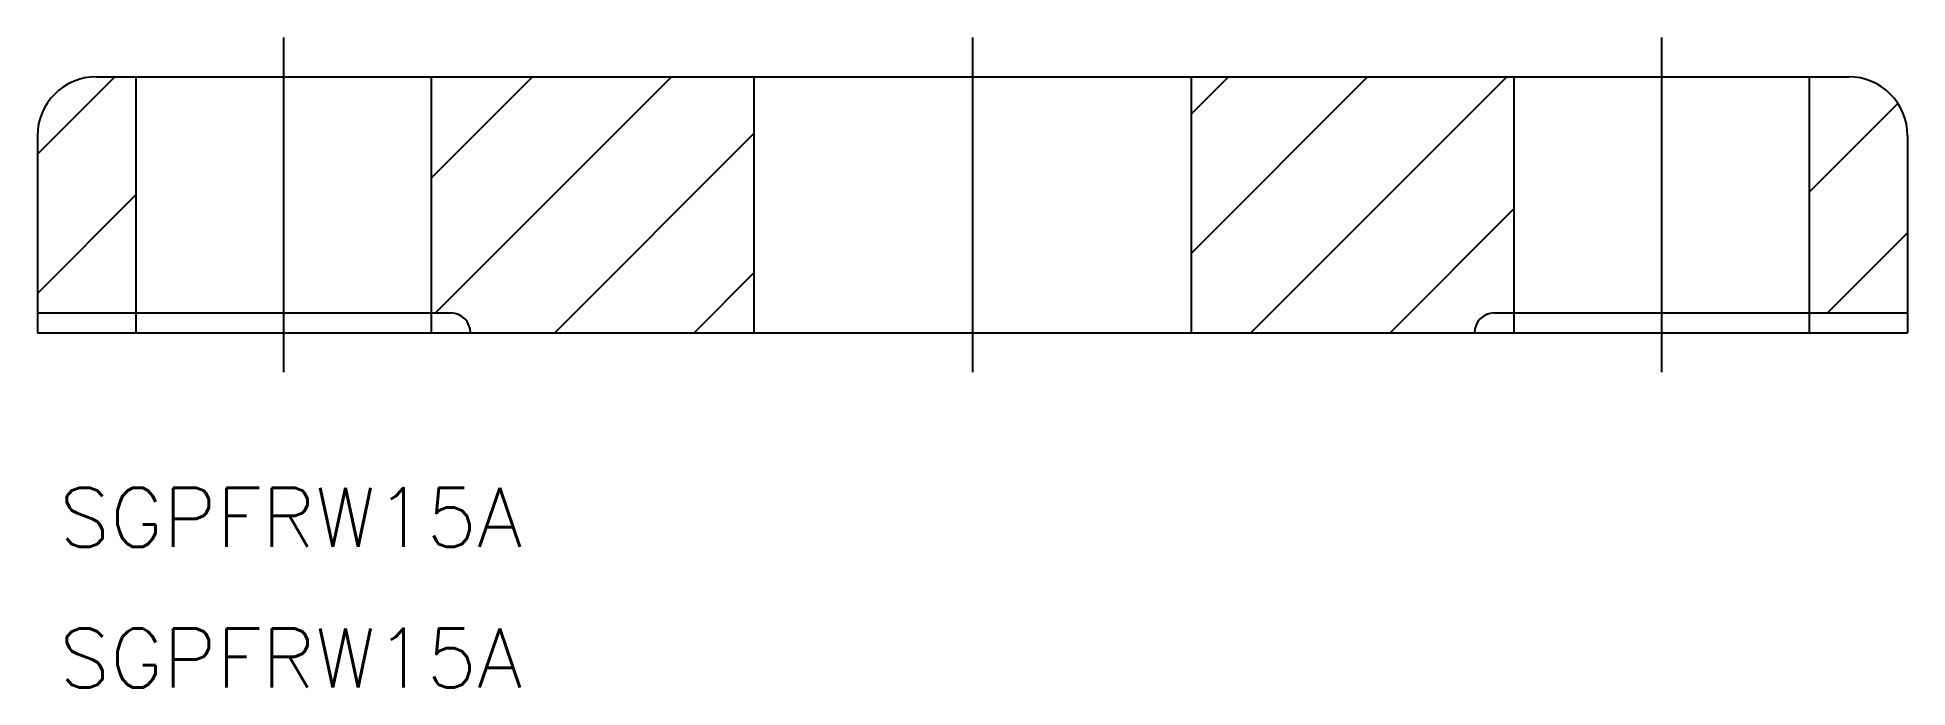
# Model space of a CAD drawing. Extents: x -47.5 to 47.5, y -18 to 15.
import ezdxf

# ---------------------------------------------------------------- set-up
doc = ezdxf.new("R2010")
doc.units = 0
doc.linetypes.add('CENTER', pattern=[50.8, 31.75, -6.35, 6.35, -6.35])
doc.layers.get('0').update_dxf_attribs({"linetype": 'CONTINUOUS'})
doc.layers.add('CENTER', color=1, linetype='CENTER')
doc.styles.get("Standard").update_dxf_attribs({"font": 'txt.shx', "height": 3, "bigfont": 'bigfont.shx'})

msp = doc.modelspace()

# ---------------------------------------------------------------- linework, layer by layer
at = {"color": 3, "linetype": 'CONTINUOUS'}
for p, q in [((-47.5, 9.069), (-43.569, 13)), ((-27.5, 7.855), (-22.355, 13)), ((-27.284, 1), (-15.284, 13)), ((11.1, 11.1), (13, 13)), ((11.1, 4.029), (20.071, 13)), ((14.142, 0), (27.142, 13)), ((42.5, 7.145), (47.005, 11.65)), ((-21.213, 0), (-11.1, 10.113)), ((-47.5, 1.997), (-42.5, 6.997)), ((21.213, 0), (27.5, 6.287)), ((43.426, 1), (47.5, 5.074)), ((-14.142, 0), (-11.1, 3.042))]:
    msp.add_line(p, q, dxfattribs=at)
at = {"color": 7, "linetype": 'CONTINUOUS'}
for p, q in [((-44.5, 13), (44.5, 13)), ((-42.5, 13), (-42.5, 0)), ((-27.5, 13), (-27.5, 0)), ((-11.1, 13), (-11.1, 0)), ((11.1, 13), (11.1, 0)), ((27.5, 13), (27.5, 0)), ((42.5, 13), (42.5, 0)), ((-47.5, 10), (-47.5, 0)), ((47.5, 10), (47.5, 0)), ((-47.5, 1), (-26.5, 1)), ((26.5, 1), (47.5, 1)), ((-47.5, 0), (47.5, 0))]:
    msp.add_line(p, q, dxfattribs=at)
for centre, radius, start, end in [((-44.5, 10), 3, 90, 180), ((44.5, 10), 3, 0, 90), ((-26.5, 0), 1, 0, 90), ((26.5, 0), 1, 90, 180)]:
    msp.add_arc(centre, radius, start, end, dxfattribs=at)
at = {"layer": 'CENTER', "color": 1, "linetype": 'CENTER'}
for p, q in [((-35, 15), (-35, -2)), ((0, 15), (0, -2)), ((35, 15), (35, -2))]:
    msp.add_line(p, q, dxfattribs=at)

# ---------------------------------------------------------------- texts
at = {"color": 7, "linetype": 'CONTINUOUS'}
for p in [(-46.386, -10.883), (-46.386, -18.031)]:
    msp.add_text('SGPFRW15A', height=3, dxfattribs=at).set_placement(p)

doc.saveas('drawing.dxf')
